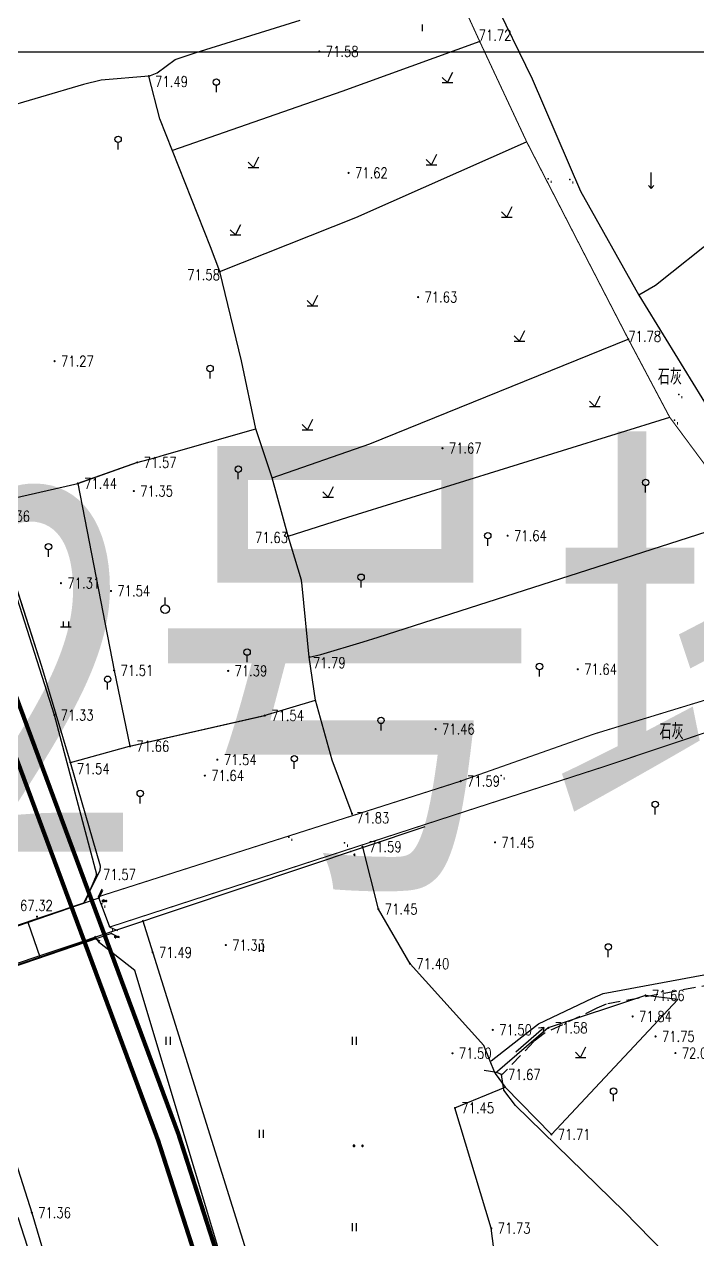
# Model space of a CAD drawing. Extents: x 10519 to 17598, y -625 to 2857.
# Drawn here: x 13812.6 to 13875.9, y 994.1 to 1108.3 of the extents above; entities that cross this region are included whole.
import ezdxf
from ezdxf.enums import TextEntityAlignment as Align

# ---------------------------------------------------------------- set-up
doc = ezdxf.new("R2010")
doc.units = 0
doc.header["$MEASUREMENT"] = 0
doc.linetypes.add('X3', pattern=[5, 4, -1])
doc.linetypes.add('X31', pattern=[1.8, 1.2, -0.6])
doc.layers.get('0').update_dxf_attribs({"linetype": 'CONTINUOUS'})
for name, color, linetype in [('0-现状单位', 7, 'CONTINUOUS'), ('00000道路边线', 2, 'CONTINUOUS'), ('0000原地形', 252, 'CONTINUOUS'), ('ASSIST', 252, 'CONTINUOUS'), ('GCD', 224, 'CONTINUOUS'), ('TYBZ', 7, 'CONTINUOUS')]:
    doc.layers.add(name, color=color, linetype=linetype)
doc.styles.add('HZ', font='txt8.shx', dxfattribs={"width": 0.8, "bigfont": 'hz.shx'})
doc.styles.get("Standard").update_dxf_attribs({"font": 'txt8.shx', "width": 0.8, "bigfont": 'hz.shx'})
doc.styles.add('正等线体', font='txt8.shx', dxfattribs={"width": 0.8, "bigfont": 'hz.shx'})
doc.styles.add('黑体', font='SIMHEI.TTF', dxfattribs={"width": 0.8})
doc.linetypes.add('10421', pattern='A,2,[150,AAA.SHX,S=1,R=0,X=0,Y=1],1e-11', length=2)
doc.linetypes.add('832', pattern='A,2,[150,AAA.SHX,S=1,R=0,X=0,Y=1],2,[150,AAA.SHX,S=2,R=0,X=0,Y=2],1e-11', length=4)

# ---------------------------------------------------------------- blocks, each defined once
blk = doc.blocks.new('GC200')
at = {"linetype": 'Continuous', "const_width": 0.2, "flags": 128}
blk.add_lwpolyline([(-0.1, 0, 1), (0.1, 0, 1)], format="xyb", close=True, dxfattribs=at)

msp = doc.modelspace()

# ---------------------------------------------------------------- linework, layer by layer
at = {"layer": '00000道路边线', "const_width": 0.4}
for points in [[(13756.6, 1148.31, -0.065136), (13825.18, 1003.38, 0.065136), (13756.6, 1148.31), (13576.29, 1428.36, -0.410529), (13583.52, 1462.74), (13652.85, 1508.63, -0.224647), (14318.38, 1604.23), (14655.47, 1500.22), (14721.81, 1482.84, -0.010771), (14723.88, 1482.25), (15171.6, 1344.11)], [(13758.28, 1149.39, -0.065136), (13827.08, 1003.99, 0.065136), (13758.28, 1149.39), (13577.99, 1429.42, -0.410529), (13584.06, 1458.3), (13655.06, 1505.29, -0.224647), (14317.2, 1600.41), (14654.43, 1496.36)], [(13883.35, 880.82, -0.46943), (13861.92, 889.4), (13825.18, 1003.38)], [(13827.08, 1003.99), (13863.94, 889.66, 0.46943), (13879.65, 883.36), (13885.84, 886.71)]]:
    msp.add_lwpolyline(points, format="xyb", dxfattribs=at)
at = {"layer": '0000原地形', "linetype": '10421'}
for p, q in [((13854.55, 1115.12), (13860.34, 1103.18)), ((13860.34, 1103.18), (13864.88, 1092.61)), ((13864.88, 1092.61), (13870.38, 1082.84)), ((13870.38, 1082.84), (13877.15, 1071.82)), ((13823.7, 1024.11), (13894.46, 798.54)), ((13823.7, 1024.11), (13894.46, 798.54))]:
    msp.add_line(p, q, dxfattribs=at)
at = {"layer": '0000原地形', "linetype": 'Continuous'}
for p, q in [((13828.74, 1105.67, 71.49), (13838.54, 1108.68, 71.49)), ((13855.41, 1106.69), (13842.46, 1101.98)), ((13825.08, 1103.74, 71.49), (13826.79, 1105, 71.49)), ((13826.79, 1105, 71.49), (13828.74, 1105.67, 71.49)), ((13824.31, 1103.44, 71.49), (13825.08, 1103.74, 71.49)), ((13818.15, 1102.64, 71.83), (13809.99, 1100.24, 71.83)), ((13819.81, 1103.05, 71.83), (13818.15, 1102.64, 71.83)), ((13824.31, 1103.44, 71.83), (13819.81, 1103.05, 71.83)), ((13825.34, 1099.42, 71.83), (13824.31, 1103.44, 71.83)), ((13842.46, 1101.98), (13826.52, 1096.43)), ((13830.11, 1087.4, 71.83), (13825.34, 1099.42, 71.83)), ((13843.77, 1090.15, 71.58), (13859.82, 1097.27, 71.58)), ((13830.97, 1085.06, 71.58), (13843.77, 1090.15, 71.58)), ((13877.93, 1088.5), (13871.93, 1083.75)), ((13830.97, 1085.06, 71.83), (13830.11, 1087.4, 71.83)), ((13833, 1076.66, 71.83), (13830.97, 1085.06, 71.83)), ((13871.93, 1083.75), (13870.38, 1082.84)), ((13845.09, 1068.86, 71.6), (13869.38, 1078.71, 71.6)), ((13834.37, 1070.29, 71.83), (13833, 1076.66, 71.83)), ((13843.02, 1061.97, 71.63), (13873.27, 1071.37, 71.63)), ((13825.78, 1067.83, 70.14), (13834.37, 1070.29, 70.14)), ((13835.9, 1065.66, 71.83), (13834.37, 1070.29, 71.83)), ((13835.9, 1065.66, 71.6), (13845.09, 1068.86, 71.6)), ((13823.22, 1067.12, 71.56), (13817.62, 1065.14, 71.56)), ((13823.22, 1067.12, 71.56), (13817.62, 1065.14, 71.56)), ((13817.62, 1065.14, 70.14), (13823.17, 1067.1, 70.14)), ((13823.17, 1067.1, 70.14), (13824.97, 1067.57, 70.14)), ((13824.97, 1067.57, 70.14), (13825.78, 1067.83, 70.14)), ((13809.3, 1063.23, 70.14), (13817.62, 1065.14, 70.14)), ((13817.62, 1065.14, 71.56), (13821.04, 1047.57, 71.56)), ((13817.62, 1065.14, 71.56), (13821.04, 1047.57, 71.56)), ((13837.4, 1060.19, 71.83), (13835.9, 1065.66, 71.83)), ((13814.25, 1047.94, 68.18), (13809.3, 1063.23, 68.18)), ((13837.4, 1060.19, 71.63), (13843.02, 1061.97, 71.63)), ((13845.85, 1050.69, 71.79), (13880.46, 1061.82, 71.79)), ((13838.64, 1056.06, 71.83), (13837.4, 1060.19, 71.83)), ((13838.73, 1055.52, 71.83), (13838.64, 1056.06, 71.83)), ((13839.38, 1048.83, 71.83), (13838.73, 1055.52, 71.83)), ((13840.48, 1049.06, 71.79), (13844.44, 1050.25, 71.79)), ((13844.44, 1050.25, 71.79), (13845.85, 1050.69, 71.79)), ((13839.38, 1048.83, 71.79), (13840.48, 1049.06, 71.79)), ((13839.98, 1044.78, 71.83), (13839.38, 1048.83, 71.83)), ((13816.93, 1038.91, 68.18), (13814.25, 1047.94, 68.18)), ((13821.04, 1047.57, 71.56), (13822.53, 1040.44, 71.56)), ((13821.04, 1047.57, 71.56), (13822.53, 1040.44, 71.56)), ((13835.16, 1043.33, 70.14), (13839.98, 1044.78, 70.14)), ((13841.55, 1039.14, 71.83), (13839.98, 1044.78, 71.83)), ((13822.48, 1040.44, 70.14), (13835.16, 1043.33, 70.14)), ((13822.53, 1040.44, 71.56), (13835.21, 1043.33, 71.56)), ((13822.53, 1040.44, 71.56), (13835.21, 1043.33, 71.56)), ((13816.93, 1038.91, 70.14), (13822.48, 1040.44, 70.14)), ((13819.77, 1029.16, 68.18), (13816.93, 1038.91, 68.18)), ((13843.41, 1034.09, 71.83), (13841.55, 1039.14, 71.83)), ((13774.03, 1007.36), (13850.29, 1032.91)), ((13774.03, 1007.36), (13850.29, 1032.91)), ((13845.88, 1025.13, 71.39), (13844.41, 1030.94, 71.39)), ((13845.88, 1025.13, 71.39), (13844.41, 1030.94, 71.39)), ((13818.2, 1025.71, 68.18), (13819.74, 1028.75, 68.18)), ((13819.74, 1028.75, 68.18), (13819.77, 1029.16, 68.18)), ((13806.2, 1021.58), (13819.63, 1026.2)), ((13818.2, 1025.71), (13818.43, 1026.15)), ((13819.57, 1026.3), (13819.9, 1027.03)), ((13819.57, 1026.3), (13819.9, 1027.03)), ((13820.63, 1023.45), (13819.57, 1026.3)), ((13820.63, 1023.45), (13819.57, 1026.3)), ((13819.63, 1026.2), (13819.98, 1026.92)), ((13819.63, 1026.2), (13819.98, 1026.92)), ((13848.86, 1020, 71.39), (13845.88, 1025.13, 71.39)), ((13848.86, 1020, 71.39), (13845.88, 1025.13, 71.39)), ((13812.91, 1023.89), (13814.08, 1020.54)), ((13820.79, 1022.83), (13807.36, 1018.25)), ((13819.65, 1021.96), (13819.23, 1022.6)), ((13820.63, 1023.45), (13821.35, 1023.12)), ((13820.63, 1023.45), (13821.35, 1023.12)), ((13820.79, 1022.83), (13821.51, 1022.47)), ((13820.79, 1022.83), (13821.51, 1022.47)), ((13819.23, 1022.36), (13819.68, 1022.14)), ((13822.97, 1019.35), (13819.65, 1021.96)), ((13832.34, 988.19), (13822.97, 1019.35)), ((13855.81, 1012.31, 71.39), (13848.86, 1020, 71.39)), ((13855.81, 1012.31, 71.39), (13848.86, 1020, 71.39)), ((13867.01, 1017.19, 71.1), (13877.33, 1019.11, 71.1)), ((13870.99, 1017.02, 71.74), (13861.86, 1013.97, 71.74)), ((13870.99, 1017.02, 71.74), (13861.86, 1013.97, 71.74)), ((13866.01, 1016.77, 71.1), (13867.01, 1017.19, 71.1)), ((13874.04, 1016.63, 71.74), (13870.99, 1017.02, 71.74)), ((13874.04, 1016.63, 71.74), (13870.99, 1017.02, 71.74)), ((13807.12, 1015.94, 71.41), (13813.3, 996.59, 71.41)), ((13860.93, 1014.34, 71.1), (13866.01, 1016.77, 71.1)), ((13862.15, 1003.95, 71.74), (13874.04, 1016.63, 71.74)), ((13862.15, 1003.95, 71.74), (13874.04, 1016.63, 71.74)), ((13856.48, 1010.87, 71.1), (13859.8, 1013.46, 71.1)), ((13861.86, 1013.97, 71.74), (13856.86, 1009.67, 71.74)), ((13861.86, 1013.97, 71.74), (13856.86, 1009.67, 71.74)), ((13859.8, 1013.46, 71.1), (13860.93, 1014.34, 71.1)), ((13856.86, 1009.67, 71.39), (13855.81, 1012.31, 71.39)), ((13856.86, 1009.67, 71.39), (13855.81, 1012.31, 71.39)), ((13856.48, 1010.87, 71.1), (13856.48, 1010.87, 71.1)), ((13856.86, 1009.67, 71.74), (13857.81, 1008.38, 71.74)), ((13856.86, 1009.67, 71.74), (13857.81, 1008.38, 71.74)), ((13857.69, 1008.12, 72.33), (13857.46, 1009.58, 72.33)), ((13853.08, 1006.44, 71.74), (13857.81, 1008.38, 71.74)), ((13853.08, 1006.44, 71.74), (13857.81, 1008.38, 71.74)), ((13858.76, 1006.68, 72.33), (13857.69, 1008.12, 72.33)), ((13857.81, 1008.38, 71.74), (13862.15, 1003.95, 71.74)), ((13857.81, 1008.38, 71.74), (13862.15, 1003.95, 71.74)), ((13869, 996.71, 72.33), (13858.76, 1006.68, 72.33)), ((13856.5, 995.13, 71.74), (13853.08, 1006.44, 71.74)), ((13856.5, 995.13, 71.74), (13853.08, 1006.44, 71.74)), ((13813.3, 996.59, 71.41), (13818.61, 978.74, 71.41)), ((13876.1, 989.43, 72.33), (13869, 996.71, 72.33)), ((13811.99, 996.17), (13822.51, 963.33)), ((13858.82, 976.42, 71.74), (13856.5, 995.13, 71.74)), ((13858.82, 976.42, 71.74), (13856.5, 995.13, 71.74))]:
    msp.add_line(p, q, dxfattribs=at)
at = {"layer": '0000原地形'}
for p, q in [((13850.03, 1107.65), (13850.03, 1108.3)), ((13852.37, 1102.82), (13852.87, 1103.82)), ((13830.65, 1101.92), (13830.65, 1102.57)), ((13851.87, 1103.32), (13852.37, 1102.82)), ((13851.87, 1102.82), (13852.87, 1102.82)), ((13821.41, 1096.54), (13821.41, 1097.19)), ((13834.13, 1094.84), (13834.63, 1095.84)), ((13850.88, 1095.11), (13851.38, 1096.11)), ((13833.63, 1095.34), (13834.13, 1094.84)), ((13833.63, 1094.84), (13834.63, 1094.84)), ((13850.38, 1095.61), (13850.88, 1095.11)), ((13850.38, 1095.11), (13851.38, 1095.11)), ((13871.53, 1092.86), (13871.53, 1094.36)), ((13871.28, 1093.16), (13871.53, 1092.86)), ((13871.53, 1092.86), (13871.78, 1093.16)), ((13857.95, 1090.19), (13858.45, 1091.19)), ((13857.45, 1090.69), (13857.95, 1090.19)), ((13857.45, 1090.19), (13858.45, 1090.19)), ((13831.96, 1089), (13832.46, 1088.5)), ((13832.46, 1088.5), (13832.96, 1089.5)), ((13831.96, 1088.5), (13832.96, 1088.5)), ((13839.19, 1082.35), (13839.69, 1081.85)), ((13839.69, 1081.85), (13840.19, 1082.85)), ((13839.19, 1081.85), (13840.19, 1081.85)), ((13858.64, 1079.02), (13859.14, 1078.52)), ((13858.64, 1078.52), (13859.64, 1078.52)), ((13859.14, 1078.52), (13859.64, 1079.52)), ((13830.06, 1075), (13830.06, 1075.65)), ((13865.72, 1072.88), (13866.22, 1072.38)), ((13866.22, 1072.38), (13866.72, 1073.38)), ((13865.72, 1072.38), (13866.72, 1072.38)), ((13838.73, 1070.69), (13839.23, 1070.19)), ((13839.23, 1070.19), (13839.73, 1071.19)), ((13838.73, 1070.19), (13839.73, 1070.19)), ((13832.71, 1065.54), (13832.71, 1066.19)), ((13841.16, 1063.85), (13841.66, 1064.85)), ((13871.01, 1064.29), (13871.01, 1064.94)), ((13840.66, 1064.35), (13841.16, 1063.85)), ((13840.66, 1063.85), (13841.66, 1063.85)), ((13856.17, 1059.29), (13856.17, 1059.94)), ((13814.87, 1058.25), (13814.87, 1058.9)), ((13844.26, 1055.38), (13844.26, 1056.03)), ((13825.84, 1053.73), (13825.84, 1054.43)), ((13825.84, 1053.73), (13825.84, 1054.43)), ((13816, 1051.68), (13817, 1051.68)), ((13816, 1051.68), (13817, 1051.68)), ((13816.25, 1052.18), (13816.25, 1051.68)), ((13816.25, 1052.18), (13816.25, 1051.68)), ((13816.75, 1052.18), (13816.75, 1051.68)), ((13816.75, 1052.18), (13816.75, 1051.68)), ((13833.54, 1048.34), (13833.54, 1048.99)), ((13861.03, 1046.99), (13861.03, 1047.64)), ((13820.43, 1045.79), (13820.43, 1046.44)), ((13846.13, 1041.92), (13846.13, 1042.57)), ((13837.98, 1038.32), (13837.98, 1038.97)), ((13823.49, 1035.06), (13823.49, 1035.71)), ((13871.91, 1034.03), (13871.91, 1034.68)), ((13834.69, 1021.12), (13834.69, 1021.87)), ((13835.09, 1021.12), (13835.09, 1021.87)), ((13867.5, 1020.63), (13867.5, 1021.28)), ((13858.81, 1011.71), (13861.45, 1014)), ((13861.45, 1014), (13860.95, 1013.95)), ((13861.45, 1014), (13861.33, 1013.51)), ((13825.94, 1012.37), (13825.94, 1013.12)), ((13826.34, 1012.37), (13826.34, 1013.12)), ((13843.44, 1012.37), (13843.44, 1013.12)), ((13843.84, 1012.37), (13843.84, 1013.12)), ((13864.4, 1011.69), (13864.9, 1011.19)), ((13864.4, 1011.69), (13864.9, 1011.19)), ((13864.4, 1011.19), (13865.4, 1011.19)), ((13864.4, 1011.19), (13865.4, 1011.19)), ((13864.9, 1011.19), (13865.4, 1012.19)), ((13864.9, 1011.19), (13865.4, 1012.19)), ((13867.99, 1007.07), (13867.99, 1007.72)), ((13834.69, 1003.62), (13834.69, 1004.37)), ((13835.09, 1003.62), (13835.09, 1004.37)), ((13843.44, 994.87), (13843.44, 995.62)), ((13843.84, 994.87), (13843.84, 995.62))]:
    msp.add_line(p, q, dxfattribs=at)
at = {"layer": '0000原地形', "linetype": '832'}
for p, q in [((13815.42, 1043.37, 71.43), (13809.45, 1062.06, 71.43)), ((13819.4, 1028.38, 71.43), (13815.42, 1043.37, 71.43)), ((13818.35, 1025.89, 71.43), (13819.4, 1028.38, 71.43)), ((13819.65, 1021.96), (13819.23, 1022.6)), ((13822.97, 1019.35), (13819.65, 1021.96)), ((13832.34, 988.19), (13822.97, 1019.35)), ((13807.12, 1015.94, 71.41), (13813.3, 996.59, 71.41)), ((13813.3, 996.59, 71.41), (13818.61, 978.74, 71.41))]:
    msp.add_line(p, q, dxfattribs=at)
at = {"layer": '0000原地形', "linetype": 'X31'}
for p, q in [((13877.47, 1018.08), (13867.31, 1016.19)), ((13866.43, 1015.82), (13861.48, 1013.45)), ((13867.31, 1016.19), (13866.43, 1015.82)), ((13861.48, 1013.45), (13860.5, 1012.69)), ((13860.5, 1012.69), (13857.59, 1009.64)), ((13857.02, 1009.77), (13855.61, 1009.99)), ((13857.24, 1009.68), (13857.02, 1009.77)), ((13857.46, 1009.58), (13857.24, 1009.68)), ((13857.59, 1009.64), (13857.46, 1009.58))]:
    msp.add_line(p, q, dxfattribs=at)
at = {"layer": '0000原地形', "linetype": 'Continuous', "elevation": 70.14}
msp.add_lwpolyline([(13818.2, 1025.71), (13819.74, 1028.75), (13819.77, 1029.16), (13816.93, 1038.91), (13814.25, 1047.94), (13809.3, 1063.23), (13806.34, 1073.14), (13801.79, 1087.17), (13797.28, 1102.19), (13794.12, 1113.42), (13793.88, 1114.83), (13791.77, 1127.61), (13791.58, 1128.89), (13788.87, 1138.79), (13786.56, 1147.76), (13784.3, 1157.56), (13781.82, 1176.13), (13780.33, 1191.18), (13780.18, 1199.41), (13778.39, 1217.57)], dxfattribs=at)
at = {"layer": '0000原地形', "linetype": 'X3', "const_width": 0.1, "flags": 128}
msp.add_lwpolyline([(13852.21, 1114.04), (13852.33, 1113.41), (13855.41, 1106.69), (13859.82, 1097.27), (13865.36, 1086.49), (13869.38, 1078.71), (13873.27, 1071.37), (13876.77, 1066.65), (13888.38, 1051.49), (13888.3, 1050.97), (13887.2, 1048.47), (13886.6, 1047.97), (13885.81, 1047.59), (13866.18, 1041.6), (13853.57, 1037.15)], dxfattribs=at)
at = {"layer": '0000原地形', "linetype": 'Continuous', "const_width": 0.1, "elevation": 71.82, "flags": 128}
msp.add_lwpolyline([(13854.46, 1034.45), (13867.1, 1038.53), (13883.72, 1044.1), (13888.81, 1045.62), (13889.57, 1045.53), (13891.9, 1044.78)], dxfattribs=at)
at = {"layer": '0000原地形', "linetype": 'Continuous', "const_width": 0.1, "flags": 128}
for points in [[(13853.62, 1037.16), (13819.57, 1026.3)], [(13853.62, 1037.16), (13819.57, 1026.3)], [(13854.46, 1034.45), (13820.63, 1023.45)], [(13854.46, 1034.45), (13820.63, 1023.45)]]:
    msp.add_lwpolyline(points, dxfattribs=at)
at = {"layer": '0000原地形', "linetype": 'Continuous'}
for points in [[(13807.81, 1022.25), (13818.2, 1025.71)], [(13819.23, 1022.36), (13808.83, 1018.82)]]:
    msp.add_lwpolyline(points, dxfattribs=at)
at = {"layer": '0000原地形'}
for centre, major_axis, start_param, end_param in [((13830.65, 1102.87), (-0.212, 0.212), 3.926991, 10.210176), ((13821.41, 1097.49), (-0.212, 0.212), 3.926991, 10.210176), ((13830.06, 1075.95), (-0.212, 0.212), 3.926991, 10.210176), ((13832.71, 1066.49), (-0.212, 0.212), 3.926991, 10.210176), ((13871.01, 1065.24), (-0.212, 0.212), 3.926991, 10.210176), ((13856.17, 1060.24), (-0.212, 0.212), 3.926991, 10.210176), ((13814.87, 1059.2), (-0.212, 0.212), 3.926991, 10.210176), ((13844.26, 1056.33), (-0.212, 0.212), 3.926991, 10.210176), ((13825.84, 1053.33), (-0.283, 0.283), 3.926991, 10.210176), ((13825.84, 1053.33), (-0.283, 0.283), 3.926991, 10.210176), ((13833.54, 1049.29), (-0.212, 0.212), 3.926991, 10.210176), ((13861.03, 1047.94), (-0.212, 0.212), 3.926991, 10.210176), ((13820.43, 1046.74), (-0.212, 0.212), 3.926991, 10.210176), ((13846.13, 1042.87), (-0.212, 0.212), 3.926991, 10.210176), ((13837.98, 1039.27), (-0.212, 0.212), 3.926991, 10.210176), ((13823.49, 1036.01), (-0.212, 0.212), 3.926991, 10.210176), ((13871.91, 1034.98), (-0.212, 0.212), 3.926991, 10.210176), ((13867.5, 1021.58), (-0.212, 0.212), 3.926991, 10.210176), ((13867.99, 1008.02), (-0.212, 0.212), 3.926991, 10.210176), ((13843.59, 1002.89), (0.053, 0.053), 5.497787, 8.63938), ((13843.59, 1002.89), (0.053, 0.053), 5.497787, 8.63938), ((13843.59, 1002.89), (0.053, 0.053), 2.356194, 5.497787), ((13843.59, 1002.89), (0.053, 0.053), 2.356194, 5.497787), ((13844.39, 1002.89), (0.053, 0.053), 5.497787, 8.63938), ((13844.39, 1002.89), (0.053, 0.053), 5.497787, 8.63938), ((13844.39, 1002.89), (0.053, 0.053), 2.356194, 5.497787), ((13844.39, 1002.89), (0.053, 0.053), 2.356194, 5.497787)]:
    msp.add_ellipse(centre, major_axis=major_axis, ratio=1, start_param=start_param, end_param=end_param, dxfattribs=at)
at = {"layer": '0000原地形', "linetype": 'Continuous'}
for p in [(13861.86, 1093.77, 71.57), (13863.87, 1093.71, 71.55), (13874.13, 1073.52, 71.6), (13873.72, 1071.08, 71.54), (13857.42, 1037.68, 71.59), (13837.45, 1031.91, 71.49), (13842.7, 1031.37, 71.56), (13843.3, 1030.56, 71.14), (13819.63, 1026.2, 71.58), (13819.87, 1025.63, 71.55), (13820.61, 1023.51, 71.54), (13820.79, 1022.83, 71.51)]:
    msp.add_point(p, dxfattribs=at)
at = {"layer": 'TYBZ'}
msp.add_lwpolyline([(14372.81, 1105.71), (14372.81, 256.71), (13183.81, 256.71), (13183.81, 1105.71)], close=True, dxfattribs=at)

# ---------------------------------------------------------------- block references
at = {"layer": 'ASSIST', "color": 252}
ref = msp.add_blockref('GC200', (13856.5, 995.13, 71.72), dxfattribs=dict(at, xscale=0.5, yscale=0.5, zscale=0.5))
ref.add_attrib('height', '71.73', dxfattribs={"layer": 'GCD', "linetype": 'Continuous', "height": 1, "style": 'HZ', "width": 0.8}).set_placement((13857.1, 995.13, 71.72), align=Align.MIDDLE_LEFT)
at = {"layer": 'GCD', "linetype": 'Continuous'}
ref = msp.add_blockref('GC200', (13855.41, 1106.69, 71.72), dxfattribs=dict(at, xscale=0.5, yscale=0.5, zscale=0.5))
ref.add_attrib('height', '71.72', dxfattribs={"linetype": 'Continuous', "height": 1, "style": '正等线体', "width": 0.8}).set_placement((13855.31, 1107.28, 71.72), align=Align.MIDDLE_LEFT)
ref = msp.add_blockref('GC200', (13840.33, 1105.75, 71.58), dxfattribs=dict(at, xscale=0.5, yscale=0.5, zscale=0.5))
ref.add_attrib('height', '71.58', dxfattribs={"linetype": 'Continuous', "height": 1, "style": '正等线体', "width": 0.8}).set_placement((13840.93, 1105.75, 71.58), align=Align.MIDDLE_LEFT)
ref = msp.add_blockref('GC200', (13824.31, 1103.44, 71.49), dxfattribs=dict(at, xscale=0.5, yscale=0.5, zscale=0.5))
ref.add_attrib('height', '71.49', dxfattribs={"linetype": 'Continuous', "height": 1, "style": '正等线体', "width": 0.8}).set_placement((13824.89, 1102.92, 71.49), align=Align.MIDDLE_LEFT)
ref = msp.add_blockref('GC200', (13843.08, 1094.34, 71.61), dxfattribs=dict(at, xscale=0.5, yscale=0.5, zscale=0.5))
ref.add_attrib('height', '71.62', dxfattribs={"linetype": 'Continuous', "height": 1, "style": '正等线体', "width": 0.8}).set_placement((13843.68, 1094.34, 71.61), align=Align.MIDDLE_LEFT)
ref = msp.add_blockref('GC200', (13830.97, 1085.06, 71.58), dxfattribs=dict(at, xscale=0.5, yscale=0.5, zscale=0.5))
ref.add_attrib('height', '71.58', dxfattribs={"linetype": 'Continuous', "height": 1, "style": '正等线体', "width": 0.8}).set_placement((13827.91, 1084.76, 71.58), align=Align.MIDDLE_LEFT)
ref = msp.add_blockref('GC200', (13849.62, 1082.66, 71.63), dxfattribs=dict(at, xscale=0.5, yscale=0.5, zscale=0.5))
ref.add_attrib('height', '71.63', dxfattribs={"linetype": 'Continuous', "height": 1, "style": '正等线体', "width": 0.8}).set_placement((13850.22, 1082.66, 71.63), align=Align.MIDDLE_LEFT)
ref = msp.add_blockref('GC200', (13869.38, 1078.71, 71.77), dxfattribs=dict(at, xscale=0.5, yscale=0.5, zscale=0.5))
ref.add_attrib('height', '71.78', dxfattribs={"linetype": 'Continuous', "height": 1, "style": '正等线体', "width": 0.8}).set_placement((13869.38, 1078.97, 71.77), align=Align.MIDDLE_LEFT)
ref = msp.add_blockref('GC200', (13815.44, 1076.64, 71.27), dxfattribs=dict(at, xscale=0.5, yscale=0.5, zscale=0.5))
ref.add_attrib('height', '71.27', dxfattribs={"linetype": 'Continuous', "height": 1, "style": 'HZ', "width": 0.8}).set_placement((13816.04, 1076.64, 71.27), align=Align.MIDDLE_LEFT)
ref = msp.add_blockref('GC200', (13815.44, 1076.64, 71.27), dxfattribs=dict(at, xscale=0.5, yscale=0.5, zscale=0.5))
ref.add_attrib('height', '71.27', dxfattribs={"linetype": 'Continuous', "height": 1, "style": 'HZ', "width": 0.8}).set_placement((13816.04, 1076.64, 71.27), align=Align.MIDDLE_LEFT)
ref = msp.add_blockref('GC200', (13851.91, 1068.46, 71.67), dxfattribs=dict(at, xscale=0.5, yscale=0.5, zscale=0.5))
ref.add_attrib('height', '71.67', dxfattribs={"linetype": 'Continuous', "height": 1, "style": '正等线体', "width": 0.8}).set_placement((13852.51, 1068.46, 71.67), align=Align.MIDDLE_LEFT)
ref = msp.add_blockref('GC200', (13823.22, 1067.12, 71.56), dxfattribs=dict(at, xscale=0.5, yscale=0.5, zscale=0.5))
ref.add_attrib('height', '71.57', dxfattribs={"linetype": 'Continuous', "height": 1, "style": 'HZ', "width": 0.8}).set_placement((13823.82, 1067.12, 71.56), align=Align.MIDDLE_LEFT)
ref = msp.add_blockref('GC200', (13823.22, 1067.12, 71.56), dxfattribs=dict(at, xscale=0.5, yscale=0.5, zscale=0.5))
ref.add_attrib('height', '71.57', dxfattribs={"linetype": 'Continuous', "height": 1, "style": 'HZ', "width": 0.8}).set_placement((13823.82, 1067.12, 71.56), align=Align.MIDDLE_LEFT)
ref = msp.add_blockref('GC200', (13817.62, 1065.14, 71.44), dxfattribs=dict(at, xscale=0.5, yscale=0.5, zscale=0.5))
ref.add_attrib('height', '71.44', dxfattribs={"linetype": 'Continuous', "height": 1, "style": 'HZ', "width": 0.8}).set_placement((13818.22, 1065.14, 71.44), align=Align.MIDDLE_LEFT)
ref = msp.add_blockref('GC200', (13817.62, 1065.14, 71.44), dxfattribs=dict(at, xscale=0.5, yscale=0.5, zscale=0.5))
ref.add_attrib('height', '71.44', dxfattribs={"linetype": 'Continuous', "height": 1, "style": 'HZ', "width": 0.8}).set_placement((13818.22, 1065.14, 71.44), align=Align.MIDDLE_LEFT)
ref = msp.add_blockref('GC200', (13822.89, 1064.43, 71.35), dxfattribs=dict(at, xscale=0.5, yscale=0.5, zscale=0.5))
ref.add_attrib('height', '71.35', dxfattribs={"linetype": 'Continuous', "height": 1, "style": 'HZ', "width": 0.8}).set_placement((13823.49, 1064.43, 71.35), align=Align.MIDDLE_LEFT)
ref = msp.add_blockref('GC200', (13822.89, 1064.43, 71.35), dxfattribs=dict(at, xscale=0.5, yscale=0.5, zscale=0.5))
ref.add_attrib('height', '71.35', dxfattribs={"linetype": 'Continuous', "height": 1, "style": 'HZ', "width": 0.8}).set_placement((13823.49, 1064.43, 71.35), align=Align.MIDDLE_LEFT)
ref = msp.add_blockref('GC200', (13809.45, 1062.06, 71.36), dxfattribs=dict(at, xscale=0.5, yscale=0.5, zscale=0.5))
ref.add_attrib('height', '71.36', dxfattribs={"linetype": 'Continuous', "height": 1, "style": 'HZ', "width": 0.8}).set_placement((13810.05, 1062.06, 71.36), align=Align.MIDDLE_LEFT)
ref = msp.add_blockref('GC200', (13809.45, 1062.06, 71.36), dxfattribs=dict(at, xscale=0.5, yscale=0.5, zscale=0.5))
ref.add_attrib('height', '71.36', dxfattribs={"linetype": 'Continuous', "height": 1, "style": 'HZ', "width": 0.8}).set_placement((13810.05, 1062.06, 71.36), align=Align.MIDDLE_LEFT)
ref = msp.add_blockref('GC200', (13837.4, 1060.19, 71.63), dxfattribs=dict(at, xscale=0.5, yscale=0.5, zscale=0.5))
ref.add_attrib('height', '71.63', dxfattribs={"linetype": 'Continuous', "height": 1, "style": '正等线体', "width": 0.8}).set_placement((13834.29, 1060.06, 71.63), align=Align.MIDDLE_LEFT)
ref = msp.add_blockref('GC200', (13858.03, 1060.23, 71.64), dxfattribs=dict(at, xscale=0.5, yscale=0.5, zscale=0.5))
ref.add_attrib('height', '71.64', dxfattribs={"linetype": 'Continuous', "height": 1, "style": '正等线体', "width": 0.8}).set_placement((13858.63, 1060.23, 71.64), align=Align.MIDDLE_LEFT)
ref = msp.add_blockref('GC200', (13816.04, 1055.77, 71.31), dxfattribs=dict(at, xscale=0.5, yscale=0.5, zscale=0.5))
ref.add_attrib('height', '71.31', dxfattribs={"linetype": 'Continuous', "height": 1, "style": 'HZ', "width": 0.8}).set_placement((13816.64, 1055.77, 71.31), align=Align.MIDDLE_LEFT)
ref = msp.add_blockref('GC200', (13816.04, 1055.77, 71.31), dxfattribs=dict(at, xscale=0.5, yscale=0.5, zscale=0.5))
ref.add_attrib('height', '71.31', dxfattribs={"linetype": 'Continuous', "height": 1, "style": 'HZ', "width": 0.8}).set_placement((13816.64, 1055.77, 71.31), align=Align.MIDDLE_LEFT)
ref = msp.add_blockref('GC200', (13820.74, 1055.04, 71.54), dxfattribs=dict(at, xscale=0.5, yscale=0.5, zscale=0.5))
ref.add_attrib('height', '71.54', dxfattribs={"linetype": 'Continuous', "height": 1, "style": '正等线体', "width": 0.8}).set_placement((13821.34, 1055.04, 71.54), align=Align.MIDDLE_LEFT)
ref = msp.add_blockref('GC200', (13839.38, 1048.83, 71.79), dxfattribs=dict(at, xscale=0.5, yscale=0.5, zscale=0.5))
ref.add_attrib('height', '71.79', dxfattribs={"linetype": 'Continuous', "height": 1, "style": '正等线体', "width": 0.8}).set_placement((13839.72, 1048.29, 71.79), align=Align.MIDDLE_LEFT)
ref = msp.add_blockref('GC200', (13821.04, 1047.57, 71.51), dxfattribs=dict(at, xscale=0.5, yscale=0.5, zscale=0.5))
ref.add_attrib('height', '71.51', dxfattribs={"linetype": 'Continuous', "height": 1, "style": 'HZ', "width": 0.8}).set_placement((13821.64, 1047.57, 71.51), align=Align.MIDDLE_LEFT)
ref = msp.add_blockref('GC200', (13821.04, 1047.57, 71.51), dxfattribs=dict(at, xscale=0.5, yscale=0.5, zscale=0.5))
ref.add_attrib('height', '71.51', dxfattribs={"linetype": 'Continuous', "height": 1, "style": 'HZ', "width": 0.8}).set_placement((13821.64, 1047.57, 71.51), align=Align.MIDDLE_LEFT)
ref = msp.add_blockref('GC200', (13831.76, 1047.53, 71.39), dxfattribs=dict(at, xscale=0.5, yscale=0.5, zscale=0.5))
ref.add_attrib('height', '71.39', dxfattribs={"linetype": 'Continuous', "height": 1, "style": 'HZ', "width": 0.8}).set_placement((13832.36, 1047.53, 71.39), align=Align.MIDDLE_LEFT)
ref = msp.add_blockref('GC200', (13831.76, 1047.53, 71.39), dxfattribs=dict(at, xscale=0.5, yscale=0.5, zscale=0.5))
ref.add_attrib('height', '71.39', dxfattribs={"linetype": 'Continuous', "height": 1, "style": 'HZ', "width": 0.8}).set_placement((13832.36, 1047.53, 71.39), align=Align.MIDDLE_LEFT)
ref = msp.add_blockref('GC200', (13864.63, 1047.68, 71.64), dxfattribs=dict(at, xscale=0.5, yscale=0.5, zscale=0.5))
ref.add_attrib('height', '71.64', dxfattribs={"linetype": 'Continuous', "height": 1, "style": '正等线体', "width": 0.8}).set_placement((13865.23, 1047.68, 71.64), align=Align.MIDDLE_LEFT)
ref = msp.add_blockref('GC200', (13815.42, 1043.37, 71.33), dxfattribs=dict(at, xscale=0.5, yscale=0.5, zscale=0.5))
ref.add_attrib('height', '71.33', dxfattribs={"linetype": 'Continuous', "height": 1, "style": 'HZ', "width": 0.8}).set_placement((13816.02, 1043.37, 71.33), align=Align.MIDDLE_LEFT)
ref = msp.add_blockref('GC200', (13815.42, 1043.37, 71.33), dxfattribs=dict(at, xscale=0.5, yscale=0.5, zscale=0.5))
ref.add_attrib('height', '71.33', dxfattribs={"linetype": 'Continuous', "height": 1, "style": 'HZ', "width": 0.8}).set_placement((13816.02, 1043.37, 71.33), align=Align.MIDDLE_LEFT)
ref = msp.add_blockref('GC200', (13835.21, 1043.33, 71.54), dxfattribs=dict(at, xscale=0.5, yscale=0.5, zscale=0.5))
ref.add_attrib('height', '71.54', dxfattribs={"linetype": 'Continuous', "height": 1, "style": 'HZ', "width": 0.8}).set_placement((13835.81, 1043.33, 71.54), align=Align.MIDDLE_LEFT)
ref = msp.add_blockref('GC200', (13835.21, 1043.33, 71.54), dxfattribs=dict(at, xscale=0.5, yscale=0.5, zscale=0.5))
ref.add_attrib('height', '71.54', dxfattribs={"linetype": 'Continuous', "height": 1, "style": 'HZ', "width": 0.8}).set_placement((13835.81, 1043.33, 71.54), align=Align.MIDDLE_LEFT)
ref = msp.add_blockref('GC200', (13851.26, 1042.05, 71.46), dxfattribs=dict(at, xscale=0.5, yscale=0.5, zscale=0.5))
ref.add_attrib('height', '71.46', dxfattribs={"linetype": 'Continuous', "height": 1, "style": 'HZ', "width": 0.8}).set_placement((13851.86, 1042.05, 71.46), align=Align.MIDDLE_LEFT)
ref = msp.add_blockref('GC200', (13851.26, 1042.05, 71.46), dxfattribs=dict(at, xscale=0.5, yscale=0.5, zscale=0.5))
ref.add_attrib('height', '71.46', dxfattribs={"linetype": 'Continuous', "height": 1, "style": 'HZ', "width": 0.8}).set_placement((13851.86, 1042.05, 71.46), align=Align.MIDDLE_LEFT)
ref = msp.add_blockref('GC200', (13822.53, 1040.44, 71.66), dxfattribs=dict(at, xscale=0.5, yscale=0.5, zscale=0.5))
ref.add_attrib('height', '71.66', dxfattribs={"linetype": 'Continuous', "height": 1, "style": 'HZ', "width": 0.8}).set_placement((13823.13, 1040.44, 71.66), align=Align.MIDDLE_LEFT)
ref = msp.add_blockref('GC200', (13822.53, 1040.44, 71.66), dxfattribs=dict(at, xscale=0.5, yscale=0.5, zscale=0.5))
ref.add_attrib('height', '71.66', dxfattribs={"linetype": 'Continuous', "height": 1, "style": 'HZ', "width": 0.8}).set_placement((13823.13, 1040.44, 71.66), align=Align.MIDDLE_LEFT)
ref = msp.add_blockref('GC200', (13830.75, 1039.18, 71.53), dxfattribs=dict(at, xscale=0.5, yscale=0.5, zscale=0.5))
ref.add_attrib('height', '71.54', dxfattribs={"linetype": 'Continuous', "height": 1, "style": 'HZ', "width": 0.8}).set_placement((13831.35, 1039.18, 71.53), align=Align.MIDDLE_LEFT)
ref = msp.add_blockref('GC200', (13830.75, 1039.18, 71.53), dxfattribs=dict(at, xscale=0.5, yscale=0.5, zscale=0.5))
ref.add_attrib('height', '71.54', dxfattribs={"linetype": 'Continuous', "height": 1, "style": 'HZ', "width": 0.8}).set_placement((13831.35, 1039.18, 71.53), align=Align.MIDDLE_LEFT)
ref = msp.add_blockref('GC200', (13816.93, 1038.91, 71.54), dxfattribs=dict(at, xscale=0.5, yscale=0.5, zscale=0.5))
ref.add_attrib('height', '71.54', dxfattribs={"linetype": 'Continuous', "height": 1, "style": '正等线体', "width": 0.8}).set_placement((13817.53, 1038.33, 71.54), align=Align.MIDDLE_LEFT)
ref = msp.add_blockref('GC200', (13829.57, 1037.68, 71.64), dxfattribs=dict(at, xscale=0.5, yscale=0.5, zscale=0.5))
ref.add_attrib('height', '71.64', dxfattribs={"linetype": 'Continuous', "height": 1, "style": '正等线体', "width": 0.8}).set_placement((13830.17, 1037.68, 71.64), align=Align.MIDDLE_LEFT)
ref = msp.add_blockref('GC200', (13853.62, 1037.16, 71.59), dxfattribs=dict(at, xscale=0.5, yscale=0.5, zscale=0.5))
ref.add_attrib('height', '71.59', dxfattribs={"linetype": 'Continuous', "height": 1, "style": 'HZ', "width": 0.8}).set_placement((13854.22, 1037.16, 71.59), align=Align.MIDDLE_LEFT)
ref = msp.add_blockref('GC200', (13853.62, 1037.16, 71.59), dxfattribs=dict(at, xscale=0.5, yscale=0.5, zscale=0.5))
ref.add_attrib('height', '71.59', dxfattribs={"linetype": 'Continuous', "height": 1, "style": 'HZ', "width": 0.8}).set_placement((13854.22, 1037.16, 71.59), align=Align.MIDDLE_LEFT)
ref = msp.add_blockref('GC200', (13843.41, 1034.09, 71.83), dxfattribs=dict(at, xscale=0.5, yscale=0.5, zscale=0.5))
ref.add_attrib('height', '71.83', dxfattribs={"linetype": 'Continuous', "height": 1, "style": '正等线体', "width": 0.8}).set_placement((13843.82, 1033.7, 71.83), align=Align.MIDDLE_LEFT)
ref = msp.add_blockref('GC200', (13856.85, 1031.4, 71.45), dxfattribs=dict(at, xscale=0.5, yscale=0.5, zscale=0.5))
ref.add_attrib('height', '71.45', dxfattribs={"linetype": 'Continuous', "height": 1, "style": 'HZ', "width": 0.8}).set_placement((13857.45, 1031.4, 71.45), align=Align.MIDDLE_LEFT)
ref = msp.add_blockref('GC200', (13856.85, 1031.4, 71.45), dxfattribs=dict(at, xscale=0.5, yscale=0.5, zscale=0.5))
ref.add_attrib('height', '71.45', dxfattribs={"linetype": 'Continuous', "height": 1, "style": 'HZ', "width": 0.8}).set_placement((13857.45, 1031.4, 71.45), align=Align.MIDDLE_LEFT)
ref = msp.add_blockref('GC200', (13844.39, 1030.99, 71.59), dxfattribs=dict(at, xscale=0.5, yscale=0.5, zscale=0.5))
ref.add_attrib('height', '71.59', dxfattribs={"linetype": 'Continuous', "height": 1, "style": 'HZ', "width": 0.8}).set_placement((13844.99, 1030.99, 71.59), align=Align.MIDDLE_LEFT)
ref = msp.add_blockref('GC200', (13844.39, 1030.99, 71.59), dxfattribs=dict(at, xscale=0.5, yscale=0.5, zscale=0.5))
ref.add_attrib('height', '71.59', dxfattribs={"linetype": 'Continuous', "height": 1, "style": 'HZ', "width": 0.8}).set_placement((13844.99, 1030.99, 71.59), align=Align.MIDDLE_LEFT)
ref = msp.add_blockref('GC200', (13819.4, 1028.38, 71.57), dxfattribs=dict(at, xscale=0.5, yscale=0.5, zscale=0.5))
ref.add_attrib('height', '71.57', dxfattribs={"linetype": 'Continuous', "height": 1, "style": 'HZ', "width": 0.8}).set_placement((13820, 1028.38, 71.57), align=Align.MIDDLE_LEFT)
ref = msp.add_blockref('GC200', (13819.4, 1028.38, 71.57), dxfattribs=dict(at, xscale=0.5, yscale=0.5, zscale=0.5))
ref.add_attrib('height', '71.57', dxfattribs={"linetype": 'Continuous', "height": 1, "style": 'HZ', "width": 0.8}).set_placement((13820, 1028.38, 71.57), align=Align.MIDDLE_LEFT)
ref = msp.add_blockref('GC200', (13813.79, 1024.42, 67.32), dxfattribs=dict(at, xscale=0.5, yscale=0.5, zscale=0.5))
ref.add_attrib('height', '67.32', dxfattribs={"linetype": 'Continuous', "height": 1, "style": '正等线体', "width": 0.8}).set_placement((13812.19, 1025.47, 67.32), align=Align.MIDDLE_LEFT)
ref = msp.add_blockref('GC200', (13845.88, 1025.13, 71.44), dxfattribs=dict(at, xscale=0.5, yscale=0.5, zscale=0.5))
ref.add_attrib('height', '71.45', dxfattribs={"linetype": 'Continuous', "height": 1, "style": 'HZ', "width": 0.8}).set_placement((13846.48, 1025.13, 71.44), align=Align.MIDDLE_LEFT)
ref = msp.add_blockref('GC200', (13845.88, 1025.13, 71.44), dxfattribs=dict(at, xscale=0.5, yscale=0.5, zscale=0.5))
ref.add_attrib('height', '71.45', dxfattribs={"linetype": 'Continuous', "height": 1, "style": 'HZ', "width": 0.8}).set_placement((13846.48, 1025.13, 71.44), align=Align.MIDDLE_LEFT)
ref = msp.add_blockref('GC200', (13824.66, 1021.06, 71.49), dxfattribs=dict(at, xscale=0.5, yscale=0.5, zscale=0.5))
ref.add_attrib('height', '71.49', dxfattribs={"linetype": 'Continuous', "height": 1, "style": 'HZ', "width": 0.8}).set_placement((13825.26, 1021.06, 71.49), align=Align.MIDDLE_LEFT)
ref = msp.add_blockref('GC200', (13824.66, 1021.06, 71.49), dxfattribs=dict(at, xscale=0.5, yscale=0.5, zscale=0.5))
ref.add_attrib('height', '71.49', dxfattribs={"linetype": 'Continuous', "height": 1, "style": 'HZ', "width": 0.8}).set_placement((13825.26, 1021.06, 71.49), align=Align.MIDDLE_LEFT)
ref = msp.add_blockref('GC200', (13831.54, 1021.75, 71.33), dxfattribs=dict(at, xscale=0.5, yscale=0.5, zscale=0.5))
ref.add_attrib('height', '71.33', dxfattribs={"linetype": 'Continuous', "height": 1, "style": 'HZ', "width": 0.8}).set_placement((13832.14, 1021.75, 71.33), align=Align.MIDDLE_LEFT)
ref = msp.add_blockref('GC200', (13831.54, 1021.75, 71.33), dxfattribs=dict(at, xscale=0.5, yscale=0.5, zscale=0.5))
ref.add_attrib('height', '71.33', dxfattribs={"linetype": 'Continuous', "height": 1, "style": 'HZ', "width": 0.8}).set_placement((13832.14, 1021.75, 71.33), align=Align.MIDDLE_LEFT)
ref = msp.add_blockref('GC200', (13848.86, 1020, 71.4), dxfattribs=dict(at, xscale=0.5, yscale=0.5, zscale=0.5))
ref.add_attrib('height', '71.40', dxfattribs={"linetype": 'Continuous', "height": 1, "style": 'HZ', "width": 0.8}).set_placement((13849.46, 1020, 71.4), align=Align.MIDDLE_LEFT)
ref = msp.add_blockref('GC200', (13848.86, 1020, 71.4), dxfattribs=dict(at, xscale=0.5, yscale=0.5, zscale=0.5))
ref.add_attrib('height', '71.40', dxfattribs={"linetype": 'Continuous', "height": 1, "style": 'HZ', "width": 0.8}).set_placement((13849.46, 1020, 71.4), align=Align.MIDDLE_LEFT)
ref = msp.add_blockref('GC200', (13870.99, 1017.02, 71.66), dxfattribs=dict(at, xscale=0.5, yscale=0.5, zscale=0.5))
ref.add_attrib('height', '71.66', dxfattribs={"linetype": 'Continuous', "height": 1, "style": 'HZ', "width": 0.8}).set_placement((13871.59, 1017.02, 71.66), align=Align.MIDDLE_LEFT)
ref = msp.add_blockref('GC200', (13870.99, 1017.02, 71.66), dxfattribs=dict(at, xscale=0.5, yscale=0.5, zscale=0.5))
ref.add_attrib('height', '71.66', dxfattribs={"linetype": 'Continuous', "height": 1, "style": 'HZ', "width": 0.8}).set_placement((13871.59, 1017.02, 71.66), align=Align.MIDDLE_LEFT)
ref = msp.add_blockref('GC200', (13869.79, 1015.04, 71.84), dxfattribs=dict(at, xscale=0.5, yscale=0.5, zscale=0.5))
ref.add_attrib('height', '71.84', dxfattribs={"linetype": 'Continuous', "height": 1, "style": 'HZ', "width": 0.8}).set_placement((13870.39, 1015.04, 71.84), align=Align.MIDDLE_LEFT)
ref = msp.add_blockref('GC200', (13869.79, 1015.04, 71.84), dxfattribs=dict(at, xscale=0.5, yscale=0.5, zscale=0.5))
ref.add_attrib('height', '71.84', dxfattribs={"linetype": 'Continuous', "height": 1, "style": 'HZ', "width": 0.8}).set_placement((13870.39, 1015.04, 71.84), align=Align.MIDDLE_LEFT)
ref = msp.add_blockref('GC200', (13856.64, 1013.78, 71.5), dxfattribs=dict(at, xscale=0.5, yscale=0.5, zscale=0.5))
ref.add_attrib('height', '71.50', dxfattribs={"linetype": 'Continuous', "height": 1, "style": 'HZ', "width": 0.8}).set_placement((13857.24, 1013.78, 71.5), align=Align.MIDDLE_LEFT)
ref = msp.add_blockref('GC200', (13856.64, 1013.78, 71.5), dxfattribs=dict(at, xscale=0.5, yscale=0.5, zscale=0.5))
ref.add_attrib('height', '71.50', dxfattribs={"linetype": 'Continuous', "height": 1, "style": 'HZ', "width": 0.8}).set_placement((13857.24, 1013.78, 71.5), align=Align.MIDDLE_LEFT)
ref = msp.add_blockref('GC200', (13861.86, 1013.97, 71.58), dxfattribs=dict(at, xscale=0.5, yscale=0.5, zscale=0.5))
ref.add_attrib('height', '71.58', dxfattribs={"linetype": 'Continuous', "height": 1, "style": 'HZ', "width": 0.8}).set_placement((13862.46, 1013.97, 71.58), align=Align.MIDDLE_LEFT)
ref = msp.add_blockref('GC200', (13861.86, 1013.97, 71.58), dxfattribs=dict(at, xscale=0.5, yscale=0.5, zscale=0.5))
ref.add_attrib('height', '71.58', dxfattribs={"linetype": 'Continuous', "height": 1, "style": 'HZ', "width": 0.8}).set_placement((13862.46, 1013.97, 71.58), align=Align.MIDDLE_LEFT)
ref = msp.add_blockref('GC200', (13871.94, 1013.16, 71.75), dxfattribs=dict(at, xscale=0.5, yscale=0.5, zscale=0.5))
ref.add_attrib('height', '71.75', dxfattribs={"linetype": 'Continuous', "height": 1, "style": 'HZ', "width": 0.8}).set_placement((13872.54, 1013.16, 71.75), align=Align.MIDDLE_LEFT)
ref = msp.add_blockref('GC200', (13871.94, 1013.16, 71.75), dxfattribs=dict(at, xscale=0.5, yscale=0.5, zscale=0.5))
ref.add_attrib('height', '71.75', dxfattribs={"linetype": 'Continuous', "height": 1, "style": 'HZ', "width": 0.8}).set_placement((13872.54, 1013.16, 71.75), align=Align.MIDDLE_LEFT)
ref = msp.add_blockref('GC200', (13852.85, 1011.58, 71.5), dxfattribs=dict(at, xscale=0.5, yscale=0.5, zscale=0.5))
ref.add_attrib('height', '71.50', dxfattribs={"linetype": 'Continuous', "height": 1, "style": 'HZ', "width": 0.8}).set_placement((13853.45, 1011.58, 71.5), align=Align.MIDDLE_LEFT)
ref = msp.add_blockref('GC200', (13852.85, 1011.58, 71.5), dxfattribs=dict(at, xscale=0.5, yscale=0.5, zscale=0.5))
ref.add_attrib('height', '71.50', dxfattribs={"linetype": 'Continuous', "height": 1, "style": 'HZ', "width": 0.8}).set_placement((13853.45, 1011.58, 71.5), align=Align.MIDDLE_LEFT)
ref = msp.add_blockref('GC200', (13873.81, 1011.6, 72.01), dxfattribs=dict(at, xscale=0.5, yscale=0.5, zscale=0.5))
ref.add_attrib('height', '72.01', dxfattribs={"linetype": 'Continuous', "height": 1, "style": '正等线体', "width": 0.8}).set_placement((13874.41, 1011.6, 72.01), align=Align.MIDDLE_LEFT)
ref = msp.add_blockref('GC200', (13857.46, 1009.58, 71.67), dxfattribs=dict(at, xscale=0.5, yscale=0.5, zscale=0.5))
ref.add_attrib('height', '71.67', dxfattribs={"linetype": 'Continuous', "height": 1, "style": '正等线体', "width": 0.8}).set_placement((13858.06, 1009.58, 71.67), align=Align.MIDDLE_LEFT)
ref = msp.add_blockref('GC200', (13853.08, 1006.44, 71.45), dxfattribs=dict(at, xscale=0.5, yscale=0.5, zscale=0.5))
ref.add_attrib('height', '71.45', dxfattribs={"linetype": 'Continuous', "height": 1, "style": 'HZ', "width": 0.8}).set_placement((13853.68, 1006.44, 71.45), align=Align.MIDDLE_LEFT)
ref = msp.add_blockref('GC200', (13853.08, 1006.44, 71.45), dxfattribs=dict(at, xscale=0.5, yscale=0.5, zscale=0.5))
ref.add_attrib('height', '71.45', dxfattribs={"linetype": 'Continuous', "height": 1, "style": 'HZ', "width": 0.8}).set_placement((13853.68, 1006.44, 71.45), align=Align.MIDDLE_LEFT)
ref = msp.add_blockref('GC200', (13862.15, 1003.95, 71.71), dxfattribs=dict(at, xscale=0.5, yscale=0.5, zscale=0.5))
ref.add_attrib('height', '71.71', dxfattribs={"linetype": 'Continuous', "height": 1, "style": 'HZ', "width": 0.8}).set_placement((13862.75, 1003.95, 71.71), align=Align.MIDDLE_LEFT)
ref = msp.add_blockref('GC200', (13862.15, 1003.95, 71.71), dxfattribs=dict(at, xscale=0.5, yscale=0.5, zscale=0.5))
ref.add_attrib('height', '71.71', dxfattribs={"linetype": 'Continuous', "height": 1, "style": 'HZ', "width": 0.8}).set_placement((13862.75, 1003.95, 71.71), align=Align.MIDDLE_LEFT)
ref = msp.add_blockref('GC200', (13813.3, 996.59, 71.36), dxfattribs=dict(at, xscale=0.5, yscale=0.5, zscale=0.5))
ref.add_attrib('height', '71.36', dxfattribs={"linetype": 'Continuous', "height": 1, "style": 'HZ', "width": 0.8}).set_placement((13813.9, 996.59, 71.36), align=Align.MIDDLE_LEFT)
ref = msp.add_blockref('GC200', (13813.3, 996.59, 71.36), dxfattribs=dict(at, xscale=0.5, yscale=0.5, zscale=0.5))
ref.add_attrib('height', '71.36', dxfattribs={"linetype": 'Continuous', "height": 1, "style": 'HZ', "width": 0.8}).set_placement((13813.9, 996.59, 71.36), align=Align.MIDDLE_LEFT)
ref = msp.add_blockref('GC200', (13856.5, 995.13, 71.72), dxfattribs=dict(at, xscale=0.5, yscale=0.5, zscale=0.5))
ref.add_attrib('height', '71.73', dxfattribs={"linetype": 'Continuous', "height": 1, "style": 'HZ', "width": 0.8}).set_placement((13857.1, 995.13, 71.72), align=Align.MIDDLE_LEFT)
ref = msp.add_blockref('GC200', (13856.5, 995.13, 71.72), dxfattribs=dict(at, xscale=0.5, yscale=0.5, zscale=0.5))
ref.add_attrib('height', '71.73', dxfattribs={"linetype": 'Continuous', "height": 1, "style": 'HZ', "width": 0.8}).set_placement((13857.1, 995.13, 71.72), align=Align.MIDDLE_LEFT)

# ---------------------------------------------------------------- texts
at = {"layer": '0-现状单位', "insert": (13289.39, 1065.52), "char_height": 35, "width": 9512.379, "attachment_point": 1, "style": '黑体'}
msp.add_mtext('衢州市柯城区花园街道2014--02号地块征收红线图', dxfattribs=at)
at = {"layer": '0000原地形', "linetype": 'Continuous', "width": 0.8}
for s, p in [('l', (13862.11, 1093.39, 71.57)), ('l', (13864.12, 1093.33, 71.55)), ('l', (13874.38, 1073.15, 71.6)), ('l', (13873.97, 1070.7, 71.54)), ('l', (13857.67, 1037.31, 71.59)), ('l', (13837.7, 1031.54, 71.49)), ('l', (13842.95, 1031, 71.56)), ('q', (13843.55, 1030.18, 71.14)), ('qiao', (13819.88, 1025.83, 71.58)), ('l', (13820.12, 1025.26, 71.55)), ('l', (13820.86, 1023.13, 71.54)), ('qiao', (13821.04, 1022.45, 71.51))]:
    msp.add_text(s, height=0.2, dxfattribs=at).set_placement(p)
for p in [(13873.29, 1075.25), (13873.45, 1041.91)]:
    msp.add_text('石灰', height=1.5, dxfattribs=at).set_placement(p, align=Align.MIDDLE)

doc.saveas('drawing.dxf')
